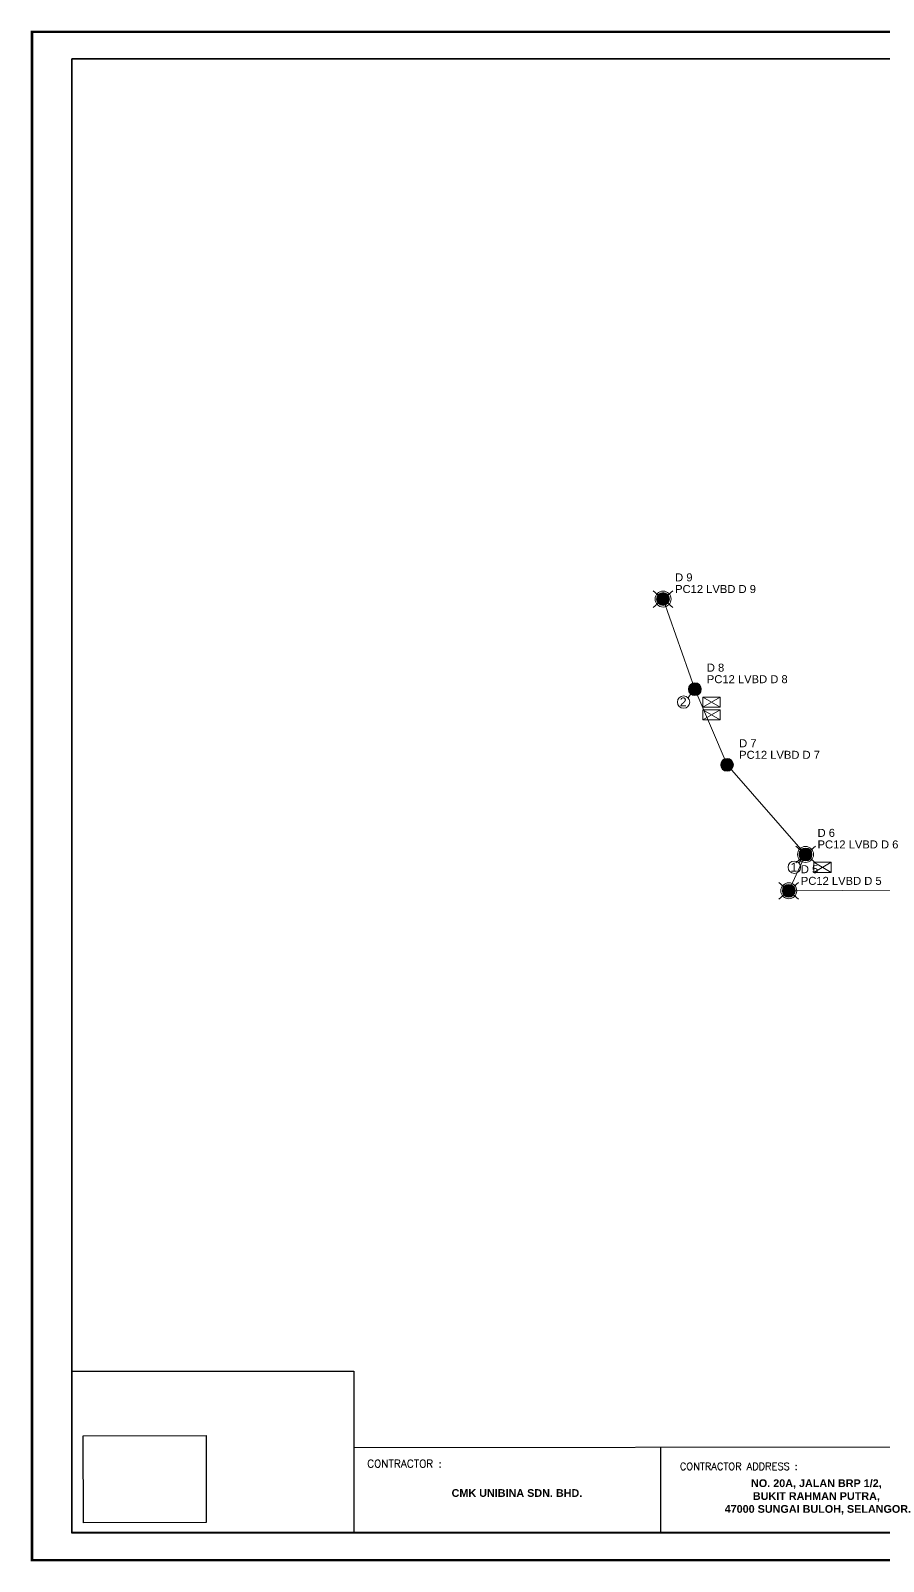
# Model space of a CAD drawing. Header units: inches. Extents: x -2907330 to 774627, y -12404360 to 10502691.
# Drawn here: x 7896 to 8818, y 375 to 2030 of the extents above; entities that cross this region are included whole.
import ezdxf
from ezdxf.enums import TextEntityAlignment as Align

# ---------------------------------------------------------------- set-up
doc = ezdxf.new("R2010")
doc.units = ezdxf.units.IN
doc.header["$MEASUREMENT"] = 0
for name, color, linetype, lineweight in [('BBOX 160A', 30, 'Continuous', 0), ('CABLE 185', 1, 'Continuous', 0), ('JUMLAH SERVIS', 7, 'Continuous', 0), ('POLE NUMBER', 7, 'Continuous', 0), ('TIANG LAMA', 112, 'Continuous', 0), ('UMBANG', 7, 'Continuous', 0)]:
    doc.layers.add(name, color=color, linetype=linetype, lineweight=lineweight)
doc.styles.add('Arial_Black', font='ariblk.ttf', dxfattribs={"height": 1})
doc.styles.add('Simplex.shk', font='simplex.shx', dxfattribs={"height": 1.75})
doc.styles.add('style1', font='arial.ttf', dxfattribs={"height": 2})
picture_1 = doc.add_image_def('image1.png', size_in_pixel=(267, 189))

# ---------------------------------------------------------------- blocks, each defined once
blk = doc.blocks.new('TIANG_BIRU')
at = {"lineweight": 0}
h = blk.add_hatch(color=5, dxfattribs=at)
h.dxf.hatch_style = 1
h.paths.add_polyline_path([(-1.6, 0, 1), (1.6, 0, 1)])
blk.add_circle((0, 0), 1.6, dxfattribs=at)
blk = doc.blocks.new('U1')
at = {"layer": 'UMBANG', "lineweight": 0}
for p, q in [((-2.46, 2.09), (2.46, -2.09)), ((2.46, 2.09), (-2.46, -2.09))]:
    blk.add_line(p, q, dxfattribs=at)
blk.add_circle((0, 0), 1.99, dxfattribs=at)
at = {"layer": 'UMBANG', "style": 'style1'}
blk.add_text('1', height=2.43, dxfattribs=at).set_placement((-1.04, -1.18))
blk = doc.blocks.new('S1')
at = {"layer": 'JUMLAH SERVIS'}
blk.add_lwpolyline([(1.11, 1.06), (2.41, 2.92)], dxfattribs=at)
at = {"layer": 'JUMLAH SERVIS', "lineweight": 0}
blk.add_circle((0, 0), 1.54, dxfattribs=at)
at = {"layer": 'JUMLAH SERVIS', "style": 'style1'}
blk.add_text('1', height=2.23, dxfattribs=at).set_placement((-0.97, -1.09))
blk = doc.blocks.new('BK')
at = {"color": 30, "lineweight": 0}
blk.add_lwpolyline([(2.16, 1.26), (-2.16, 1.26), (-2.16, -1.26), (2.16, -1.26)], close=True, dxfattribs=at)
blk.add_lwpolyline([(-2.16, -1.26), (2.16, 1.26), (2.16, -1.26), (-2.16, 1.26)], dxfattribs=at)
blk = doc.blocks.new('S2')
at = {"layer": 'JUMLAH SERVIS'}
blk.add_lwpolyline([(1.11, 1.06), (2.41, 2.92)], dxfattribs=at)
at = {"layer": 'JUMLAH SERVIS', "lineweight": 0}
blk.add_circle((0, 0), 1.54, dxfattribs=at)
at = {"layer": 'JUMLAH SERVIS', "style": 'style1'}
blk.add_text('2', height=2.23, dxfattribs=at).set_placement((-0.97, -1.09))

msp = doc.modelspace()

# ---------------------------------------------------------------- linework, layer by layer
at = {"color": 7, "linetype": 'Continuous'}
msp.add_line((8245.9, 497.8), (10248.1, 500.7), dxfattribs=at)
at = {"linetype": 'Continuous'}
msp.add_line((8577.1, 497.7), (8577.1, 405.4), dxfattribs=at)
at = {"linetype": 'Continuous', "const_width": 2.7}
msp.add_lwpolyline([(10291.2, 2028.9), (7897.8, 2028.9), (7897.8, 376.1), (10291.2, 376.1)], close=True, dxfattribs=at)
for points in [[(7941, 1999.6), (10247.9, 1999.6), (10247.9, 405.4), (7941, 405.4)], [(7941.2, 2000.1), (10248.1, 2000.1), (10248.1, 406), (7941.2, 406)], [(8245.9, 405.4), (7941, 405.4), (7941, 580.4), (8245.9, 580.4)]]:
    msp.add_lwpolyline(points, close=True)
at = {"layer": 'CABLE 185'}
for p, q in [((8614.4, 1318), (8580, 1415.5)), ((8649.2, 1236.2), (8614.4, 1318)), ((8734, 1139.3), (8649.2, 1236.2)), ((8715.9, 1100), (8734, 1139.3)), ((8831.2, 1100.8), (8715.9, 1100))]:
    msp.add_line(p, q, dxfattribs=at)

# ---------------------------------------------------------------- block references
at = {"xscale": 4.328327687549047, "yscale": 4.328327687549047, "zscale": 4.328327687549047}
for p in [(8580, 1415.5), (8614.4, 1318), (8649.2, 1236.2), (8734, 1139.3), (8715.9, 1100)]:
    msp.add_blockref('TIANG_BIRU', p, dxfattribs=at)
at = {"layer": 'BBOX 160A', "xscale": 4.328327687549047, "yscale": 4.328327687549047, "zscale": 4.328327687549047}
for p in [(8632.5, 1304.1), (8632.5, 1290.2), (8752.2, 1125.4)]:
    msp.add_blockref('BK', p, dxfattribs=at)
at = {"layer": 'JUMLAH SERVIS', "xscale": 4.328327687549047, "yscale": 4.328327687549047, "zscale": 4.328327687549047}
for name, p in [('S2', (8602.2, 1304.1)), ('S1', (8721.9, 1125.4))]:
    msp.add_blockref(name, p, dxfattribs=at)
at = {"layer": 'UMBANG', "xscale": 4.328327687549047, "yscale": 4.328327687549047, "zscale": 4.328327687549047}
for p in [(8580, 1415.5), (8734, 1139.3), (8715.9, 1100)]:
    msp.add_blockref('U1', p, dxfattribs=at)

# ---------------------------------------------------------------- texts
at = {"style": 'Simplex.shk'}
for s, height, p in [('CONTRACTOR :', 8.347, (8300.5, 480.5)), ('CONTRACTOR ADDRESS :', 7.791, (8661.9, 477.5))]:
    msp.add_text(s, height=height, dxfattribs=at).set_placement(p, align=Align.MIDDLE_CENTER)
at = {"char_height": 8.347, "attachment_point": 1, "style": 'Arial_Black'}
for s, width, insert in [('\\pxqc;{\\fArial|b1|i0|c0|p34;NO. 20A, JALAN BRP 1/2,\\PBUKIT RAHMAN PUTRA,\\P 47000 SUNGAI BULOH, SELANGOR.}', 247.027, (8622.2, 463.5)), ('\\pxqc,t22;{\\fArial|b1|i0|c0|p34;CMK UNIBINA SDN. BHD.}', 209.739, (8317.2, 452.9))]:
    msp.add_mtext_dynamic_manual_height_columns(s, width=width, gutter_width=13.9, heights=[0], dxfattribs=dict(at, insert=insert))
at = {"layer": 'POLE NUMBER', "style": 'style1'}
for s, p in [('D 9', (8593, 1434.6)), ('D 8', (8627.3, 1337)), ('D 7', (8662.2, 1255.2)), ('D 6', (8747, 1158.3)), ('D 5', (8728.9, 1119))]:
    msp.add_text(s, height=8.66, dxfattribs=at).set_placement(p)
at = {"layer": 'TIANG LAMA', "style": 'style1'}
for s, p in [('PC12 LVBD D 9', (8593, 1422)), ('PC12 LVBD D 8', (8627.3, 1324.5)), ('PC12 LVBD D 7', (8662.2, 1242.7)), ('PC12 LVBD D 6', (8747, 1145.8)), ('PC12 LVBD D 5', (8728.9, 1106.4))]:
    msp.add_text(s, height=8.657, dxfattribs=at).set_placement(p)

# ---------------------------------------------------------------- pictures from other files: only their frames are drawn
at = {"color": 0, "linetype": 'ByBlock', "lineweight": -2, "transparency": 33554457}
image = msp.add_image(picture_1, insert=(7953.4, 416.4), size_in_units=(132.9, 94.1), rotation=0.1196, dxfattribs=at)
image.dxf.unprotected_set("ltscale", 0)

doc.saveas('drawing.dxf')
